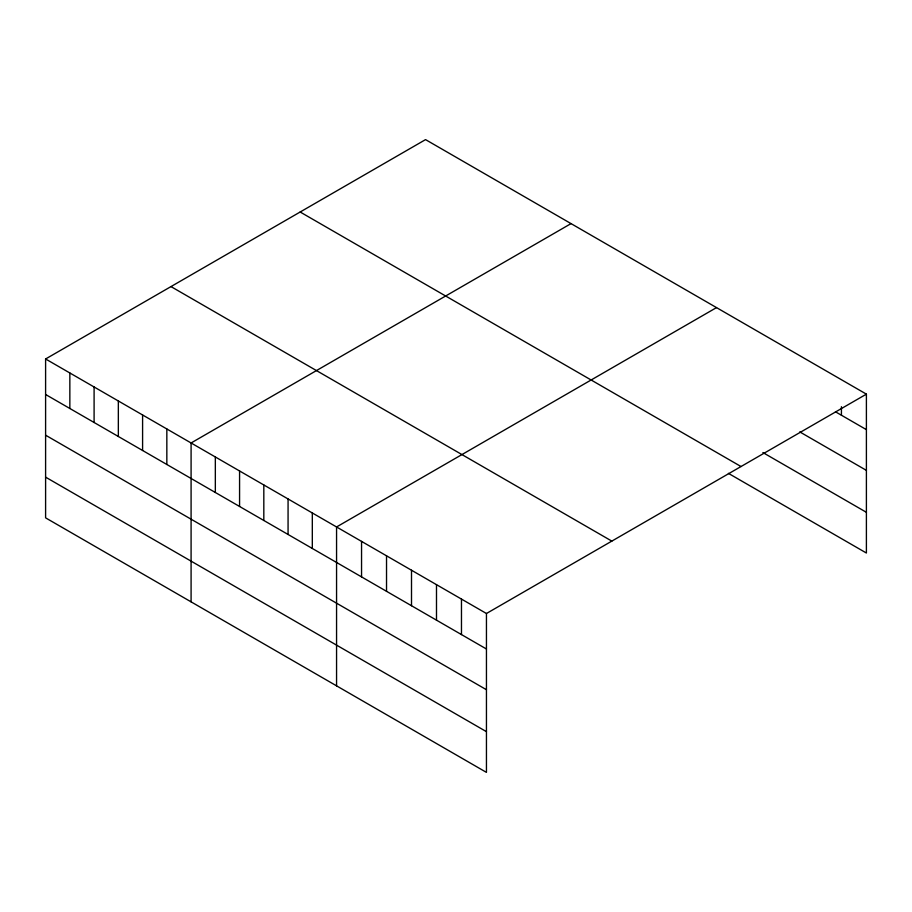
<?xml version="1.0" encoding="UTF-8"?>
<svg xmlns="http://www.w3.org/2000/svg" width="912" height="912" viewBox="0 0 912 912"><rect width="100%" height="100%" fill="white"/><g stroke="black" fill="none" stroke-linecap="round" stroke-linejoin="round"><path stroke-width="1.37" d="M45.6 358.975L486.449 613.502L486.449 772.384L45.6 517.856L45.6 358.975L425.551 139.616L866.4 394.144L866.4 553.025L728.403 473.351M571.026 223.611L191.087 442.97L191.087 601.852M716.513 307.606L336.562 526.965L336.562 685.847M486.449 613.502L866.4 394.144M835.472 411.791L866.4 429.643M799.778 431.9L866.4 470.364M762.899 452.557L866.4 512.305M300.162 212.006L741.023 466.534M170.977 286.585L611.838 541.112M45.6 394.486L486.449 649.002M45.6 435.195L486.449 689.723M45.6 477.147L486.449 731.663M841.423 406.706L841.423 415.222M461.472 599.081L461.472 634.581M436.495 584.66L436.495 620.16M411.506 570.228L411.506 605.739M386.528 555.807L386.528 591.318M361.551 541.386L361.551 576.897M312.314 512.966L312.314 548.465M288.067 498.967L288.067 534.466M263.819 484.967L263.819 520.467M239.571 470.968L239.571 506.468M215.335 456.969L215.335 492.469M166.839 428.971L166.839 464.482M142.591 414.971L142.591 450.482M118.343 400.972L118.343 436.483M94.096 386.973L94.096 422.484M69.848 372.974L69.848 408.485"/></g></svg>
